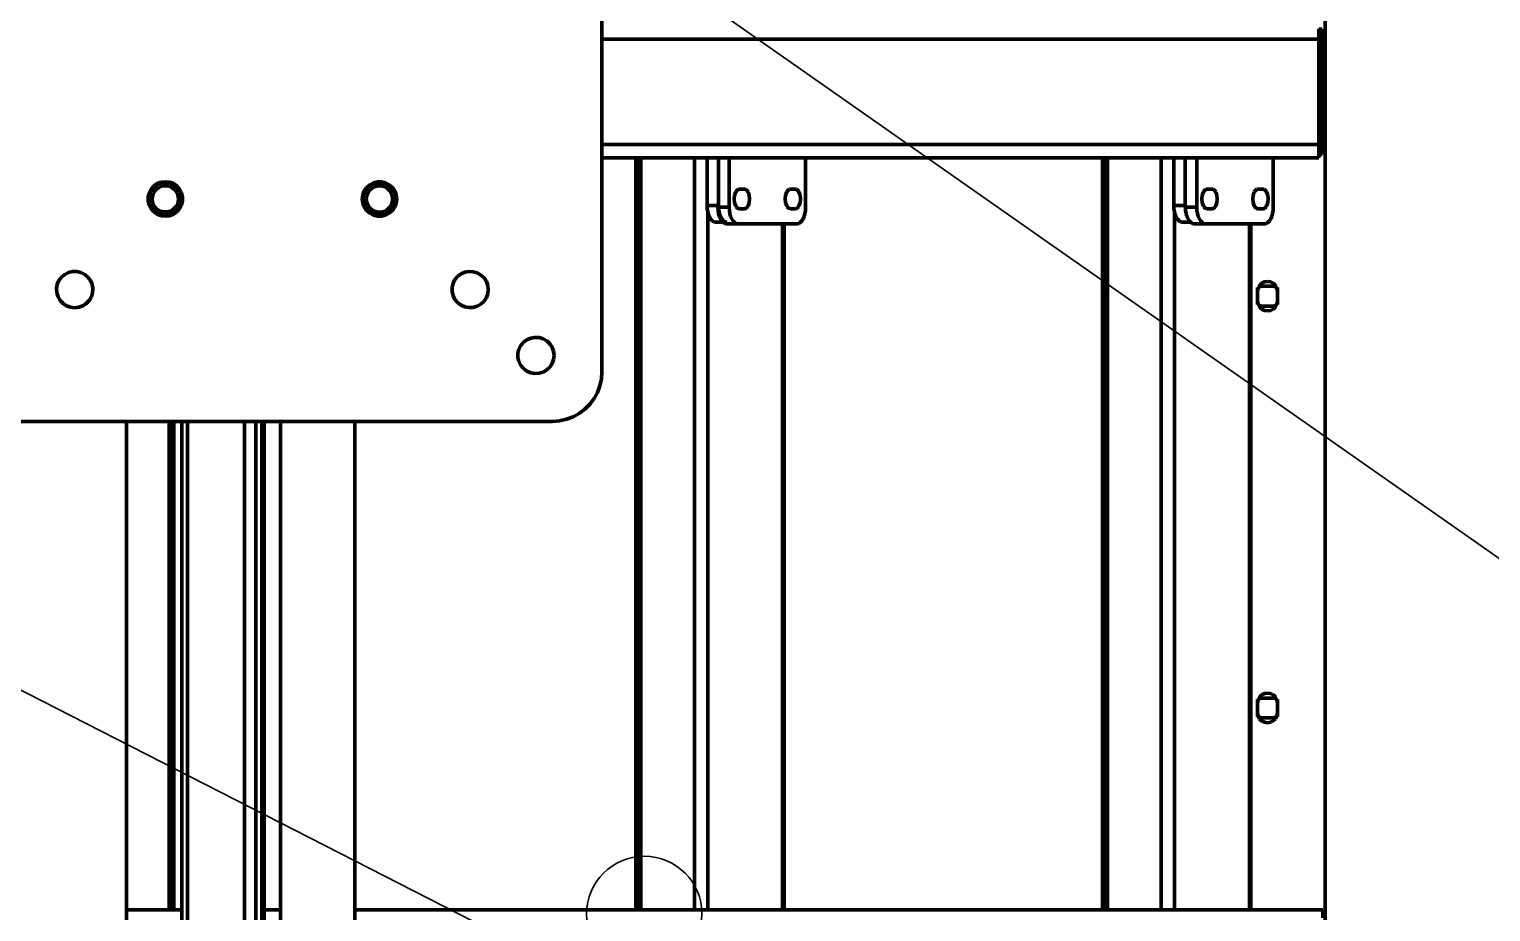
# Model space of a CAD drawing. Header units: millimetres. Extents: x 0 to 594, y 0 to 420.
# Drawn here: x 76.35 to 94.09, y 316.43 to 327.14 of the extents above; entities that cross this region are included whole.
import ezdxf

# ---------------------------------------------------------------- set-up
doc = ezdxf.new("R2010")
doc.units = ezdxf.units.MM

msp = doc.modelspace()

# ---------------------------------------------------------------- linework, layer by layer
at = {"color": 7, "lineweight": 35}
for p, q in [((94.974, 320.165), (75.816, 333.6)), ((106.916, 303.439), (62.04, 326.38))]:
    msp.add_line(p, q, dxfattribs=at)
at = {"color": 1, "lineweight": 70}
for p, q in [((92.079, 306.4), (92.079, 331.4)), ((83.3, 329.78), (83.3, 322.98)), ((92.003, 327.02), (83.3, 327.02)), ((92.003, 327.146), (92.003, 327.134)), ((92.003, 327.138), (92.003, 327.14)), ((92.003, 327.14), (92.003, 327.14)), ((92.003, 327.14), (92.043, 327.14)), ((92.003, 327.136), (92.003, 327.138)), ((92.003, 327.133), (92.003, 327.136)), ((92.003, 327.134), (92.003, 327.12)), ((92.003, 327.128), (92.003, 327.133)), ((92.003, 327.123), (92.003, 327.128)), ((92.003, 327.117), (92.003, 327.123)), ((92.003, 327.12), (92.003, 327.106)), ((92.003, 327.11), (92.003, 327.117)), ((92.003, 327.103), (92.003, 327.11)), ((92.003, 327.106), (92.003, 327.09)), ((92.003, 327.095), (92.003, 327.103)), ((92.003, 327.087), (92.003, 327.095)), ((92.003, 327.09), (92.003, 327.073)), ((92.003, 327.078), (92.003, 327.087)), ((92.003, 327.069), (92.003, 327.078)), ((92.003, 327.073), (92.003, 327.056)), ((92.003, 327.06), (92.003, 327.069)), ((92.043, 327.06), (92.003, 327.06)), ((92.003, 327.056), (92.003, 327.038)), ((92.003, 327.038), (92.003, 327.02)), ((92.003, 327.02), (92.003, 325.74)), ((92.043, 327.14), (92.043, 327.14)), ((92.043, 327.14), (92.043, 327.138)), ((92.043, 327.138), (92.043, 327.136)), ((92.043, 327.136), (92.043, 327.133)), ((92.043, 327.133), (92.043, 327.128)), ((92.043, 327.128), (92.043, 327.123)), ((92.043, 327.123), (92.043, 327.117)), ((92.043, 327.117), (92.043, 327.11)), ((92.043, 327.11), (92.043, 327.103)), ((92.043, 327.103), (92.043, 327.095)), ((92.043, 327.095), (92.043, 327.087)), ((92.043, 327.087), (92.043, 327.078)), ((92.043, 327.078), (92.043, 327.069)), ((92.043, 327.069), (92.043, 327.06)), ((92.043, 327.06), (92.043, 325.7)), ((92.003, 325.74), (83.3, 325.74)), ((92.003, 325.74), (92.003, 325.723)), ((92.003, 325.58), (83.3, 325.58)), ((83.713, 325.58), (83.713, 316.45)), ((83.73, 325.58), (83.73, 316.45)), ((83.771, 325.58), (83.771, 316.45)), ((84.422, 325.58), (84.422, 316.45)), ((84.577, 325), (84.577, 325.58)), ((84.714, 325.58), (84.714, 325)), ((84.845, 325.58), (84.845, 324.98)), ((87.123, 325.58), (84.979, 325.58)), ((84.979, 325.58), (84.979, 325.58)), ((85.638, 325.58), (85.638, 325.58)), ((85.772, 324.98), (85.772, 325.58)), ((87.123, 325.58), (87.123, 325.58)), ((87.123, 325.58), (87.123, 325.58)), ((87.123, 325.58), (87.123, 325.58)), ((87.123, 325.58), (87.123, 325.58)), ((87.123, 325.58), (87.123, 325.58)), ((87.123, 325.58), (87.123, 325.58)), ((87.123, 325.58), (87.123, 325.58)), ((87.123, 325.58), (87.123, 325.58)), ((87.123, 325.58), (87.123, 325.58)), ((87.123, 325.58), (87.123, 325.58)), ((87.123, 325.58), (87.123, 325.58)), ((87.123, 325.58), (87.123, 325.58)), ((87.123, 325.58), (87.123, 325.58)), ((87.123, 325.58), (87.123, 325.58)), ((87.589, 325.58), (87.123, 325.58)), ((89.378, 325.58), (89.378, 316.45)), ((89.395, 325.58), (89.395, 316.45)), ((89.436, 325.58), (89.436, 316.45)), ((90.088, 325.58), (90.088, 316.45)), ((90.242, 325), (90.242, 325.58)), ((90.379, 325.58), (90.379, 325)), ((90.522, 325.58), (90.522, 324.98)), ((90.655, 325.58), (91.265, 325.58)), ((90.655, 325.58), (90.655, 325.58)), ((92.003, 325.58), (91.265, 325.58)), ((91.265, 325.58), (91.265, 325.58)), ((91.265, 325.58), (91.265, 325.58)), ((91.265, 325.58), (91.265, 325.58)), ((91.265, 325.58), (91.265, 325.58)), ((91.265, 325.58), (91.265, 325.58)), ((91.265, 325.58), (91.265, 325.58)), ((91.265, 325.58), (91.265, 325.58)), ((91.265, 325.58), (91.265, 325.58)), ((91.265, 325.58), (91.265, 325.58)), ((91.265, 325.58), (91.265, 325.58)), ((91.265, 325.58), (91.265, 325.58)), ((91.265, 325.58), (91.265, 325.58)), ((91.265, 325.58), (91.265, 325.58)), ((91.265, 325.58), (91.265, 325.58)), ((91.315, 325.58), (91.315, 325.58)), ((91.449, 324.98), (91.449, 325.58)), ((92.003, 325.723), (92.003, 325.705)), ((92.003, 325.705), (92.003, 325.688)), ((92.003, 325.692), (92.003, 325.7)), ((92.003, 325.7), (92.043, 325.7)), ((92.003, 325.683), (92.003, 325.692)), ((92.003, 325.688), (92.003, 325.671)), ((92.003, 325.674), (92.003, 325.683)), ((92.003, 325.666), (92.003, 325.674)), ((92.003, 325.671), (92.003, 325.655)), ((92.003, 325.658), (92.003, 325.666)), ((92.003, 325.651), (92.003, 325.658)), ((92.003, 325.655), (92.003, 325.641)), ((92.003, 325.644), (92.003, 325.651)), ((92.003, 325.638), (92.003, 325.644)), ((92.003, 325.641), (92.003, 325.627)), ((92.003, 325.633), (92.003, 325.638)), ((92.003, 325.628), (92.003, 325.633)), ((92.003, 325.625), (92.003, 325.628)), ((92.003, 325.627), (92.003, 325.615)), ((92.003, 325.622), (92.003, 325.625)), ((92.003, 325.621), (92.003, 325.622)), ((92.003, 325.62), (92.003, 325.621)), ((92.043, 325.62), (92.003, 325.62)), ((92.003, 325.615), (92.003, 325.605)), ((92.003, 325.605), (92.003, 325.596)), ((92.003, 325.596), (92.003, 325.589)), ((92.003, 325.589), (92.003, 325.584)), ((92.003, 325.584), (92.003, 325.581)), ((92.003, 325.581), (92.003, 325.58)), ((92.043, 325.7), (92.043, 325.692)), ((92.043, 325.692), (92.043, 325.683)), ((92.043, 325.683), (92.043, 325.674)), ((92.043, 325.674), (92.043, 325.666)), ((92.043, 325.666), (92.043, 325.658)), ((92.043, 325.658), (92.043, 325.651)), ((92.043, 325.651), (92.043, 325.644)), ((92.043, 325.644), (92.043, 325.638)), ((92.043, 325.638), (92.043, 325.633)), ((92.043, 325.633), (92.043, 325.628)), ((92.043, 325.628), (92.043, 325.625)), ((92.043, 325.625), (92.043, 325.622)), ((92.043, 325.622), (92.043, 325.621)), ((92.043, 325.621), (92.043, 325.62)), ((77.861, 325.238), (77.827, 325.2)), ((77.835, 325.194), (77.867, 325.23)), ((77.902, 325.266), (77.861, 325.238)), ((77.867, 325.23), (77.907, 325.258)), ((77.917, 325.217), (77.883, 325.19)), ((77.95, 325.284), (77.902, 325.266)), ((77.907, 325.258), (77.952, 325.275)), ((77.957, 325.235), (77.917, 325.217)), ((78, 325.29), (77.95, 325.284)), ((77.952, 325.275), (78, 325.28)), ((78, 325.24), (77.957, 325.235)), ((78.05, 325.284), (78, 325.29)), ((78, 325.28), (78.048, 325.275)), ((78.043, 325.235), (78, 325.24)), ((78.083, 325.217), (78.043, 325.235)), ((78.048, 325.275), (78.093, 325.258)), ((78.098, 325.266), (78.05, 325.284)), ((78.117, 325.19), (78.083, 325.217)), ((78.093, 325.258), (78.133, 325.23)), ((78.139, 325.238), (78.098, 325.266)), ((78.133, 325.23), (78.165, 325.194)), ((78.173, 325.2), (78.139, 325.238)), ((80.443, 325.22), (80.414, 325.178)), ((80.423, 325.173), (80.45, 325.213)), ((80.481, 325.253), (80.443, 325.22)), ((80.45, 325.213), (80.486, 325.245)), ((80.526, 325.277), (80.481, 325.253)), ((80.486, 325.245), (80.529, 325.267)), ((80.526, 325.223), (80.491, 325.197)), ((80.575, 325.289), (80.526, 325.277)), ((80.567, 325.237), (80.526, 325.223)), ((80.529, 325.267), (80.576, 325.279)), ((80.611, 325.24), (80.567, 325.237)), ((80.625, 325.289), (80.575, 325.289)), ((80.576, 325.279), (80.624, 325.279)), ((80.654, 325.231), (80.611, 325.24)), ((80.624, 325.279), (80.671, 325.267)), ((80.674, 325.277), (80.625, 325.289)), ((80.692, 325.211), (80.654, 325.231)), ((80.671, 325.267), (80.714, 325.245)), ((80.719, 325.253), (80.674, 325.277)), ((80.724, 325.181), (80.692, 325.211)), ((80.714, 325.245), (80.75, 325.213)), ((80.757, 325.22), (80.719, 325.253)), ((80.75, 325.213), (80.777, 325.173)), ((80.786, 325.178), (80.757, 325.22)), ((77.804, 325.155), (77.792, 325.106)), ((77.792, 325.106), (77.792, 325.055)), ((77.792, 325.055), (77.804, 325.006)), ((77.801, 325.105), (77.813, 325.151)), ((77.801, 325.056), (77.801, 325.105)), ((77.813, 325.01), (77.801, 325.056)), ((77.827, 325.2), (77.804, 325.155)), ((77.813, 325.151), (77.835, 325.194)), ((77.843, 325.113), (77.84, 325.07)), ((77.84, 325.07), (77.849, 325.027)), ((77.858, 325.154), (77.843, 325.113)), ((77.883, 325.19), (77.858, 325.154)), ((78.142, 325.154), (78.117, 325.19)), ((78.157, 325.113), (78.142, 325.154)), ((78.151, 325.027), (78.16, 325.07)), ((78.16, 325.07), (78.157, 325.113)), ((78.165, 325.194), (78.187, 325.151)), ((78.196, 325.155), (78.173, 325.2)), ((78.187, 325.151), (78.199, 325.105)), ((78.199, 325.056), (78.187, 325.01)), ((78.208, 325.106), (78.196, 325.155)), ((78.196, 325.006), (78.208, 325.055)), ((78.199, 325.105), (78.199, 325.056)), ((78.2, 325.06), (78.209, 325.06)), ((78.2, 325.041), (78.2, 325.06)), ((78.2, 325.041), (78.2, 325.016)), ((78.203, 325.028), (78.2, 325.041)), ((78.208, 325.055), (78.208, 325.106)), ((80.396, 325.131), (80.39, 325.08)), ((80.39, 325.08), (80.396, 325.03)), ((80.414, 325.178), (80.396, 325.131)), ((80.396, 325.03), (80.414, 324.983)), ((80.4, 325.08), (80.406, 325.128)), ((80.406, 325.033), (80.4, 325.08)), ((80.406, 325.128), (80.423, 325.173)), ((80.423, 324.988), (80.406, 325.033)), ((80.446, 325.124), (80.44, 325.08)), ((80.44, 325.08), (80.446, 325.037)), ((80.463, 325.164), (80.446, 325.124)), ((80.446, 325.037), (80.463, 324.997)), ((80.491, 325.197), (80.463, 325.164)), ((80.747, 325.144), (80.724, 325.181)), ((80.759, 325.102), (80.747, 325.144)), ((80.747, 325.017), (80.759, 325.059)), ((80.759, 325.059), (80.759, 325.102)), ((80.777, 325.173), (80.794, 325.128)), ((80.794, 325.033), (80.777, 324.988)), ((80.804, 325.131), (80.786, 325.178)), ((80.786, 324.983), (80.804, 325.03)), ((80.794, 325.128), (80.8, 325.08)), ((80.8, 325.08), (80.794, 325.033)), ((80.81, 325.08), (80.804, 325.131)), ((80.804, 325.03), (80.81, 325.08)), ((84.911, 325.126), (84.907, 325.08)), ((84.907, 325.08), (84.911, 325.035)), ((84.925, 325.165), (84.911, 325.126)), ((84.911, 325.035), (84.925, 324.996)), ((84.934, 325.18), (84.925, 325.165)), ((84.945, 325.191), (84.934, 325.18)), ((84.957, 325.198), (84.945, 325.191)), ((84.969, 325.2), (84.957, 325.198)), ((85.03, 325.2), (84.969, 325.2)), ((85.042, 325.198), (85.03, 325.2)), ((85.054, 325.191), (85.042, 325.198)), ((85.065, 325.18), (85.054, 325.191)), ((85.074, 325.165), (85.065, 325.18)), ((85.087, 325.126), (85.074, 325.165)), ((85.074, 324.996), (85.087, 325.035)), ((85.092, 325.08), (85.087, 325.126)), ((85.087, 325.035), (85.092, 325.08)), ((85.53, 325.126), (85.525, 325.08)), ((85.525, 325.08), (85.53, 325.035)), ((85.543, 325.165), (85.53, 325.126)), ((85.53, 325.035), (85.543, 324.996)), ((85.552, 325.18), (85.543, 325.165)), ((85.563, 325.191), (85.552, 325.18)), ((85.575, 325.198), (85.563, 325.191)), ((85.587, 325.2), (85.575, 325.198)), ((85.648, 325.2), (85.587, 325.2)), ((85.66, 325.198), (85.648, 325.2)), ((85.672, 325.191), (85.66, 325.198)), ((85.683, 325.18), (85.672, 325.191)), ((85.692, 325.165), (85.683, 325.18)), ((85.706, 325.126), (85.692, 325.165)), ((85.692, 324.996), (85.706, 325.035)), ((85.71, 325.08), (85.706, 325.126)), ((85.706, 325.035), (85.71, 325.08)), ((90.588, 325.126), (90.583, 325.08)), ((90.583, 325.08), (90.588, 325.035)), ((90.601, 325.165), (90.588, 325.126)), ((90.588, 325.035), (90.601, 324.996)), ((90.611, 325.18), (90.601, 325.165)), ((90.621, 325.191), (90.611, 325.18)), ((90.633, 325.198), (90.621, 325.191)), ((90.645, 325.2), (90.633, 325.198)), ((90.707, 325.2), (90.645, 325.2)), ((90.707, 325.2), (90.645, 325.2)), ((90.719, 325.198), (90.707, 325.2)), ((90.731, 325.191), (90.719, 325.198)), ((90.741, 325.18), (90.731, 325.191)), ((90.751, 325.165), (90.741, 325.18)), ((90.764, 325.126), (90.751, 325.165)), ((90.751, 324.996), (90.764, 325.035)), ((90.769, 325.08), (90.764, 325.126)), ((90.764, 325.035), (90.769, 325.08)), ((91.206, 325.126), (91.201, 325.08)), ((91.201, 325.08), (91.206, 325.035)), ((91.219, 325.165), (91.206, 325.126)), ((91.206, 325.035), (91.219, 324.996)), ((91.229, 325.18), (91.219, 325.165)), ((91.24, 325.191), (91.229, 325.18)), ((91.251, 325.198), (91.24, 325.191)), ((91.263, 325.2), (91.251, 325.198)), ((91.325, 325.2), (91.263, 325.2)), ((91.337, 325.198), (91.325, 325.2)), ((91.349, 325.191), (91.337, 325.198)), ((91.359, 325.18), (91.349, 325.191)), ((91.369, 325.165), (91.359, 325.18)), ((91.382, 325.126), (91.369, 325.165)), ((91.369, 324.996), (91.382, 325.035)), ((91.387, 325.08), (91.382, 325.126)), ((91.382, 325.035), (91.387, 325.08)), ((77.804, 325.006), (77.827, 324.961)), ((77.835, 324.967), (77.813, 325.01)), ((77.827, 324.961), (77.861, 324.923)), ((77.867, 324.931), (77.835, 324.967)), ((77.849, 325.027), (77.869, 324.988)), ((77.861, 324.923), (77.902, 324.895)), ((77.907, 324.903), (77.867, 324.931)), ((77.869, 324.988), (77.899, 324.956)), ((77.899, 324.956), (77.936, 324.934)), ((77.902, 324.895), (77.95, 324.877)), ((77.952, 324.886), (77.907, 324.903)), ((77.936, 324.934), (77.978, 324.922)), ((77.95, 324.877), (78, 324.87)), ((78, 324.88), (77.952, 324.886)), ((77.978, 324.922), (78.022, 324.922)), ((78.048, 324.886), (78, 324.88)), ((78, 324.87), (78.05, 324.877)), ((78.022, 324.922), (78.064, 324.934)), ((78.093, 324.903), (78.048, 324.886)), ((78.05, 324.877), (78.098, 324.895)), ((78.064, 324.934), (78.101, 324.956)), ((78.133, 324.931), (78.093, 324.903)), ((78.098, 324.895), (78.139, 324.923)), ((78.101, 324.956), (78.131, 324.988)), ((78.131, 324.988), (78.151, 325.027)), ((78.165, 324.967), (78.133, 324.931)), ((78.139, 324.923), (78.173, 324.961)), ((78.187, 325.01), (78.165, 324.967)), ((78.173, 324.961), (78.196, 325.006)), ((80.414, 324.983), (80.443, 324.941)), ((80.45, 324.948), (80.423, 324.988)), ((80.443, 324.941), (80.481, 324.908)), ((80.486, 324.916), (80.45, 324.948)), ((80.463, 324.997), (80.491, 324.964)), ((80.481, 324.908), (80.526, 324.884)), ((80.529, 324.893), (80.486, 324.916)), ((80.491, 324.964), (80.526, 324.938)), ((80.526, 324.938), (80.567, 324.924)), ((80.526, 324.884), (80.575, 324.872)), ((80.576, 324.882), (80.529, 324.893)), ((80.567, 324.924), (80.611, 324.921)), ((80.575, 324.872), (80.625, 324.872)), ((80.624, 324.882), (80.576, 324.882)), ((80.611, 324.921), (80.654, 324.93)), ((80.671, 324.893), (80.624, 324.882)), ((80.625, 324.872), (80.674, 324.884)), ((80.654, 324.93), (80.692, 324.95)), ((80.714, 324.916), (80.671, 324.893)), ((80.674, 324.884), (80.719, 324.908)), ((80.692, 324.95), (80.724, 324.98)), ((80.75, 324.948), (80.714, 324.916)), ((80.719, 324.908), (80.757, 324.941)), ((80.724, 324.98), (80.747, 325.017)), ((80.777, 324.988), (80.75, 324.948)), ((80.757, 324.941), (80.786, 324.983)), ((84.579, 324.961), (84.577, 325)), ((84.577, 325), (84.714, 325)), ((84.584, 324.924), (84.579, 324.961)), ((84.594, 324.889), (84.584, 324.924)), ((84.587, 324.913), (84.587, 316.45)), ((84.607, 324.859), (84.594, 324.889)), ((84.622, 324.834), (84.607, 324.859)), ((84.71, 324.941), (84.708, 324.98)), ((84.716, 324.904), (84.71, 324.941)), ((84.714, 325), (84.716, 324.961)), ((84.714, 324.98), (84.845, 324.98)), ((84.716, 324.961), (84.722, 324.924)), ((84.725, 324.869), (84.716, 324.904)), ((84.722, 324.924), (84.731, 324.889)), ((84.738, 324.839), (84.725, 324.869)), ((84.731, 324.889), (84.744, 324.859)), ((84.744, 324.859), (84.76, 324.834)), ((84.845, 324.98), (84.847, 324.941)), ((84.847, 324.941), (84.853, 324.904)), ((84.853, 324.904), (84.862, 324.869)), ((84.862, 324.869), (84.875, 324.839)), ((84.925, 324.996), (84.934, 324.981)), ((84.934, 324.981), (84.945, 324.97)), ((84.945, 324.97), (84.957, 324.963)), ((84.957, 324.963), (84.969, 324.96)), ((84.969, 324.96), (85.03, 324.96)), ((85.03, 324.96), (85.042, 324.963)), ((85.042, 324.963), (85.054, 324.97)), ((85.054, 324.97), (85.065, 324.981)), ((85.065, 324.981), (85.074, 324.996)), ((85.543, 324.996), (85.552, 324.981)), ((85.552, 324.981), (85.563, 324.97)), ((85.563, 324.97), (85.575, 324.963)), ((85.575, 324.963), (85.587, 324.96)), ((85.587, 324.96), (85.648, 324.96)), ((85.648, 324.96), (85.66, 324.963)), ((85.66, 324.963), (85.672, 324.97)), ((85.672, 324.97), (85.683, 324.981)), ((85.683, 324.981), (85.692, 324.996)), ((85.742, 324.839), (85.755, 324.869)), ((85.755, 324.869), (85.764, 324.904)), ((85.764, 324.904), (85.77, 324.941)), ((85.77, 324.941), (85.772, 324.98)), ((90.244, 324.961), (90.242, 325)), ((90.242, 325), (90.379, 325)), ((90.25, 324.924), (90.244, 324.961)), ((90.259, 324.889), (90.25, 324.924)), ((90.252, 324.913), (90.252, 316.45)), ((90.272, 324.859), (90.259, 324.889)), ((90.288, 324.834), (90.272, 324.859)), ((90.379, 325), (90.383, 324.949)), ((90.383, 324.949), (90.393, 324.901)), ((90.386, 324.941), (90.384, 324.98)), ((90.384, 324.98), (90.522, 324.98)), ((90.392, 324.904), (90.386, 324.941)), ((90.402, 324.869), (90.392, 324.904)), ((90.415, 324.839), (90.402, 324.869)), ((90.522, 324.98), (90.523, 324.941)), ((90.523, 324.941), (90.529, 324.904)), ((90.529, 324.904), (90.539, 324.869)), ((90.539, 324.869), (90.552, 324.839)), ((90.601, 324.996), (90.611, 324.981)), ((90.611, 324.981), (90.621, 324.97)), ((90.621, 324.97), (90.633, 324.963)), ((90.633, 324.963), (90.645, 324.96)), ((90.645, 324.96), (90.707, 324.96)), ((90.707, 324.96), (90.719, 324.963)), ((90.719, 324.963), (90.731, 324.97)), ((90.731, 324.97), (90.741, 324.981)), ((90.741, 324.981), (90.751, 324.996)), ((91.219, 324.996), (91.229, 324.981)), ((91.229, 324.981), (91.24, 324.97)), ((91.24, 324.97), (91.251, 324.963)), ((91.251, 324.963), (91.263, 324.96)), ((91.263, 324.96), (91.325, 324.96)), ((91.325, 324.96), (91.337, 324.963)), ((91.337, 324.963), (91.349, 324.97)), ((91.349, 324.97), (91.359, 324.981)), ((91.359, 324.981), (91.369, 324.996)), ((91.418, 324.839), (91.431, 324.869)), ((91.431, 324.869), (91.441, 324.904)), ((91.441, 324.904), (91.447, 324.941)), ((91.447, 324.941), (91.449, 324.98)), ((84.64, 324.816), (84.622, 324.834)), ((84.66, 324.804), (84.64, 324.816)), ((84.68, 324.8), (84.66, 324.804)), ((84.766, 324.8), (84.68, 324.8)), ((84.754, 324.814), (84.738, 324.839)), ((84.771, 324.796), (84.754, 324.814)), ((84.76, 324.834), (84.777, 324.816)), ((84.791, 324.784), (84.771, 324.796)), ((84.777, 324.816), (84.797, 324.804)), ((84.811, 324.78), (84.791, 324.784)), ((84.797, 324.804), (84.817, 324.8)), ((84.948, 324.78), (84.811, 324.78)), ((84.875, 324.839), (84.891, 324.814)), ((84.891, 324.814), (84.909, 324.796)), ((84.909, 324.796), (84.928, 324.784)), ((84.928, 324.784), (84.948, 324.78)), ((84.948, 324.78), (85.669, 324.78)), ((85.493, 324.78), (85.493, 316.45)), ((85.511, 324.78), (85.511, 316.45)), ((85.669, 324.78), (85.689, 324.784)), ((85.689, 324.784), (85.708, 324.796)), ((85.708, 324.796), (85.726, 324.814)), ((85.726, 324.814), (85.742, 324.839)), ((90.306, 324.816), (90.288, 324.834)), ((90.325, 324.804), (90.306, 324.816)), ((90.345, 324.8), (90.325, 324.804)), ((90.442, 324.8), (90.345, 324.8)), ((90.43, 324.814), (90.415, 324.839)), ((90.448, 324.796), (90.43, 324.814)), ((90.467, 324.784), (90.448, 324.796)), ((90.487, 324.78), (90.467, 324.784)), ((90.625, 324.78), (90.487, 324.78)), ((90.552, 324.839), (90.567, 324.814)), ((90.567, 324.814), (90.585, 324.796)), ((90.585, 324.796), (90.604, 324.784)), ((90.604, 324.784), (90.625, 324.78)), ((90.625, 324.78), (91.346, 324.78)), ((91.159, 324.78), (91.159, 316.45)), ((91.176, 324.78), (91.176, 316.45)), ((91.346, 324.78), (91.366, 324.784)), ((91.366, 324.784), (91.385, 324.796)), ((91.385, 324.796), (91.403, 324.814)), ((91.403, 324.814), (91.418, 324.839)), ((76.779, 324.164), (76.74, 324.131)), ((76.825, 324.187), (76.779, 324.164)), ((76.874, 324.199), (76.825, 324.187)), ((76.926, 324.199), (76.874, 324.199)), ((76.975, 324.187), (76.926, 324.199)), ((77.021, 324.164), (76.975, 324.187)), ((77.06, 324.131), (77.021, 324.164)), ((81.59, 324.171), (81.549, 324.141)), ((81.637, 324.191), (81.59, 324.171)), ((81.687, 324.2), (81.637, 324.191)), ((81.738, 324.197), (81.687, 324.2)), ((81.787, 324.182), (81.738, 324.197)), ((81.831, 324.157), (81.787, 324.182)), ((81.869, 324.122), (81.831, 324.157)), ((76.689, 324.044), (76.68, 323.993)), ((76.68, 323.993), (76.683, 323.942)), ((76.709, 324.09), (76.689, 324.044)), ((76.74, 324.131), (76.709, 324.09)), ((77.091, 324.09), (77.06, 324.131)), ((77.111, 324.044), (77.091, 324.09)), ((77.12, 323.993), (77.111, 324.044)), ((77.117, 323.942), (77.12, 323.993)), ((81.493, 324.056), (81.481, 324.006)), ((81.481, 324.006), (81.481, 323.955)), ((81.516, 324.101), (81.493, 324.056)), ((81.549, 324.141), (81.516, 324.101)), ((81.897, 324.079), (81.869, 324.122)), ((81.914, 324.031), (81.897, 324.079)), ((81.92, 323.98), (81.914, 324.031)), ((81.914, 323.93), (81.92, 323.98)), ((91.259, 324.004), (91.259, 323.96)), ((91.265, 323.998), (91.259, 323.96)), ((91.282, 324.031), (91.265, 323.998)), ((91.294, 324.018), (91.27, 324.01)), ((91.308, 324.058), (91.282, 324.031)), ((91.319, 324.02), (91.294, 324.018)), ((91.342, 324.075), (91.308, 324.058)), ((91.439, 324.02), (91.319, 324.02)), ((91.379, 324.08), (91.342, 324.075)), ((91.416, 324.075), (91.379, 324.08)), ((91.449, 324.058), (91.416, 324.075)), ((91.464, 324.018), (91.439, 324.02)), ((91.476, 324.031), (91.449, 324.058)), ((91.488, 324.01), (91.464, 324.018)), ((91.493, 323.998), (91.476, 324.031)), ((91.499, 323.96), (91.493, 323.998)), ((91.499, 323.96), (91.499, 324.004)), ((76.683, 323.942), (76.698, 323.893)), ((76.698, 323.893), (76.724, 323.849)), ((76.724, 323.849), (76.759, 323.812)), ((76.759, 323.812), (76.801, 323.784)), ((76.999, 323.784), (77.041, 323.812)), ((77.041, 323.812), (77.076, 323.849)), ((77.076, 323.849), (77.102, 323.893)), ((77.102, 323.893), (77.117, 323.942)), ((81.481, 323.955), (81.493, 323.905)), ((81.493, 323.905), (81.516, 323.86)), ((81.516, 323.86), (81.549, 323.82)), ((81.549, 323.82), (81.59, 323.79)), ((81.59, 323.79), (81.637, 323.77)), ((81.787, 323.778), (81.831, 323.804)), ((81.831, 323.804), (81.869, 323.839)), ((81.869, 323.839), (81.897, 323.882)), ((81.897, 323.882), (81.914, 323.93)), ((91.259, 323.96), (91.259, 323.84)), ((91.259, 323.84), (91.265, 323.803)), ((91.259, 323.84), (91.259, 323.797)), ((91.265, 323.803), (91.282, 323.77)), ((91.27, 323.791), (91.294, 323.783)), ((91.464, 323.783), (91.488, 323.791)), ((91.476, 323.77), (91.493, 323.803)), ((91.493, 323.803), (91.499, 323.84)), ((91.499, 323.84), (91.499, 323.96)), ((91.499, 323.797), (91.499, 323.84)), ((76.801, 323.784), (76.849, 323.766)), ((76.849, 323.766), (76.9, 323.76)), ((76.9, 323.76), (76.951, 323.766)), ((76.951, 323.766), (76.999, 323.784)), ((81.637, 323.77), (81.687, 323.761)), ((81.687, 323.761), (81.738, 323.764)), ((81.738, 323.764), (81.787, 323.778)), ((91.282, 323.77), (91.308, 323.743)), ((91.294, 323.783), (91.319, 323.78)), ((91.308, 323.743), (91.342, 323.726)), ((91.319, 323.78), (91.439, 323.78)), ((91.342, 323.726), (91.379, 323.72)), ((91.379, 323.72), (91.416, 323.726)), ((91.416, 323.726), (91.449, 323.743)), ((91.439, 323.78), (91.464, 323.783)), ((91.449, 323.743), (91.476, 323.77)), ((82.293, 323.256), (82.281, 323.206)), ((82.316, 323.301), (82.293, 323.256)), ((82.349, 323.341), (82.316, 323.301)), ((82.39, 323.371), (82.349, 323.341)), ((82.437, 323.391), (82.39, 323.371)), ((82.487, 323.4), (82.437, 323.391)), ((82.538, 323.397), (82.487, 323.4)), ((82.587, 323.382), (82.538, 323.397)), ((82.631, 323.357), (82.587, 323.382)), ((82.669, 323.322), (82.631, 323.357)), ((82.697, 323.279), (82.669, 323.322)), ((82.714, 323.231), (82.697, 323.279)), ((82.281, 323.206), (82.281, 323.155)), ((82.281, 323.155), (82.293, 323.105)), ((82.293, 323.105), (82.316, 323.06)), ((82.669, 323.039), (82.697, 323.082)), ((82.697, 323.082), (82.714, 323.13)), ((82.72, 323.18), (82.714, 323.231)), ((82.714, 323.13), (82.72, 323.18)), ((82.316, 323.06), (82.349, 323.02)), ((82.349, 323.02), (82.39, 322.99)), ((82.39, 322.99), (82.437, 322.97)), ((82.437, 322.97), (82.487, 322.961)), ((82.487, 322.961), (82.538, 322.964)), ((82.538, 322.964), (82.587, 322.978)), ((82.587, 322.978), (82.631, 323.004)), ((82.631, 323.004), (82.669, 323.039)), ((83.294, 322.895), (83.3, 322.98)), ((83.205, 322.656), (83.246, 322.731)), ((83.246, 322.731), (83.276, 322.811)), ((83.276, 322.811), (83.294, 322.895)), ((83.093, 322.527), (83.153, 322.588)), ((83.153, 322.588), (83.205, 322.656)), ((82.7, 322.38), (75.9, 322.38)), ((77.53, 322.38), (77.53, 308.38)), ((78.047, 322.38), (78.047, 316.45)), ((78.064, 322.38), (78.064, 316.45)), ((78.105, 322.38), (78.105, 316.45)), ((78.2, 322.38), (78.2, 306.263)), ((78.27, 306.219), (78.27, 322.38)), ((78.96, 306.219), (78.96, 322.38)), ((79.1, 305.697), (79.1, 322.38)), ((79.17, 305.653), (79.17, 322.38)), ((79.2, 305.653), (79.2, 322.38)), ((79.4, 285.38), (79.4, 322.38)), ((80.3, 285.38), (80.3, 322.38)), ((82.7, 322.38), (82.785, 322.387)), ((82.785, 322.387), (82.869, 322.405)), ((82.869, 322.405), (82.949, 322.435)), ((82.949, 322.435), (83.024, 322.476)), ((83.024, 322.476), (83.093, 322.527)), ((91.259, 319.004), (91.259, 318.96)), ((91.265, 318.998), (91.259, 318.96)), ((91.282, 319.031), (91.265, 318.998)), ((91.294, 319.018), (91.27, 319.01)), ((91.308, 319.058), (91.282, 319.031)), ((91.319, 319.02), (91.294, 319.018)), ((91.342, 319.075), (91.308, 319.058)), ((91.439, 319.02), (91.319, 319.02)), ((91.379, 319.08), (91.342, 319.075)), ((91.416, 319.075), (91.379, 319.08)), ((91.449, 319.058), (91.416, 319.075)), ((91.464, 319.018), (91.439, 319.02)), ((91.476, 319.031), (91.449, 319.058)), ((91.488, 319.01), (91.464, 319.018)), ((91.493, 318.998), (91.476, 319.031)), ((91.499, 318.96), (91.493, 318.998)), ((91.499, 318.96), (91.499, 319.004)), ((91.259, 318.96), (91.259, 318.84)), ((91.259, 318.84), (91.265, 318.803)), ((91.259, 318.84), (91.259, 318.797)), ((91.493, 318.803), (91.499, 318.84)), ((91.499, 318.84), (91.499, 318.96)), ((91.499, 318.797), (91.499, 318.84)), ((91.265, 318.803), (91.282, 318.77)), ((91.27, 318.791), (91.294, 318.783)), ((91.282, 318.77), (91.308, 318.743)), ((91.294, 318.783), (91.319, 318.78)), ((91.308, 318.743), (91.342, 318.726)), ((91.319, 318.78), (91.439, 318.78)), ((91.342, 318.726), (91.379, 318.72)), ((91.379, 318.72), (91.416, 318.726)), ((91.416, 318.726), (91.449, 318.743)), ((91.439, 318.78), (91.464, 318.783)), ((91.449, 318.743), (91.476, 318.77)), ((91.464, 318.783), (91.488, 318.791)), ((91.476, 318.77), (91.493, 318.803)), ((77.53, 316.45), (78.2, 316.45)), ((79.2, 316.45), (79.4, 316.45)), ((80.3, 316.45), (92.053, 316.45)), ((92.053, 316.35), (92.053, 316.45))]:
    msp.add_line(p, q, dxfattribs=at)
at = {"color": 7, "lineweight": 35}
msp.add_circle((83.814, 316.4), 0.7, dxfattribs=at)

doc.saveas('drawing.dxf')
